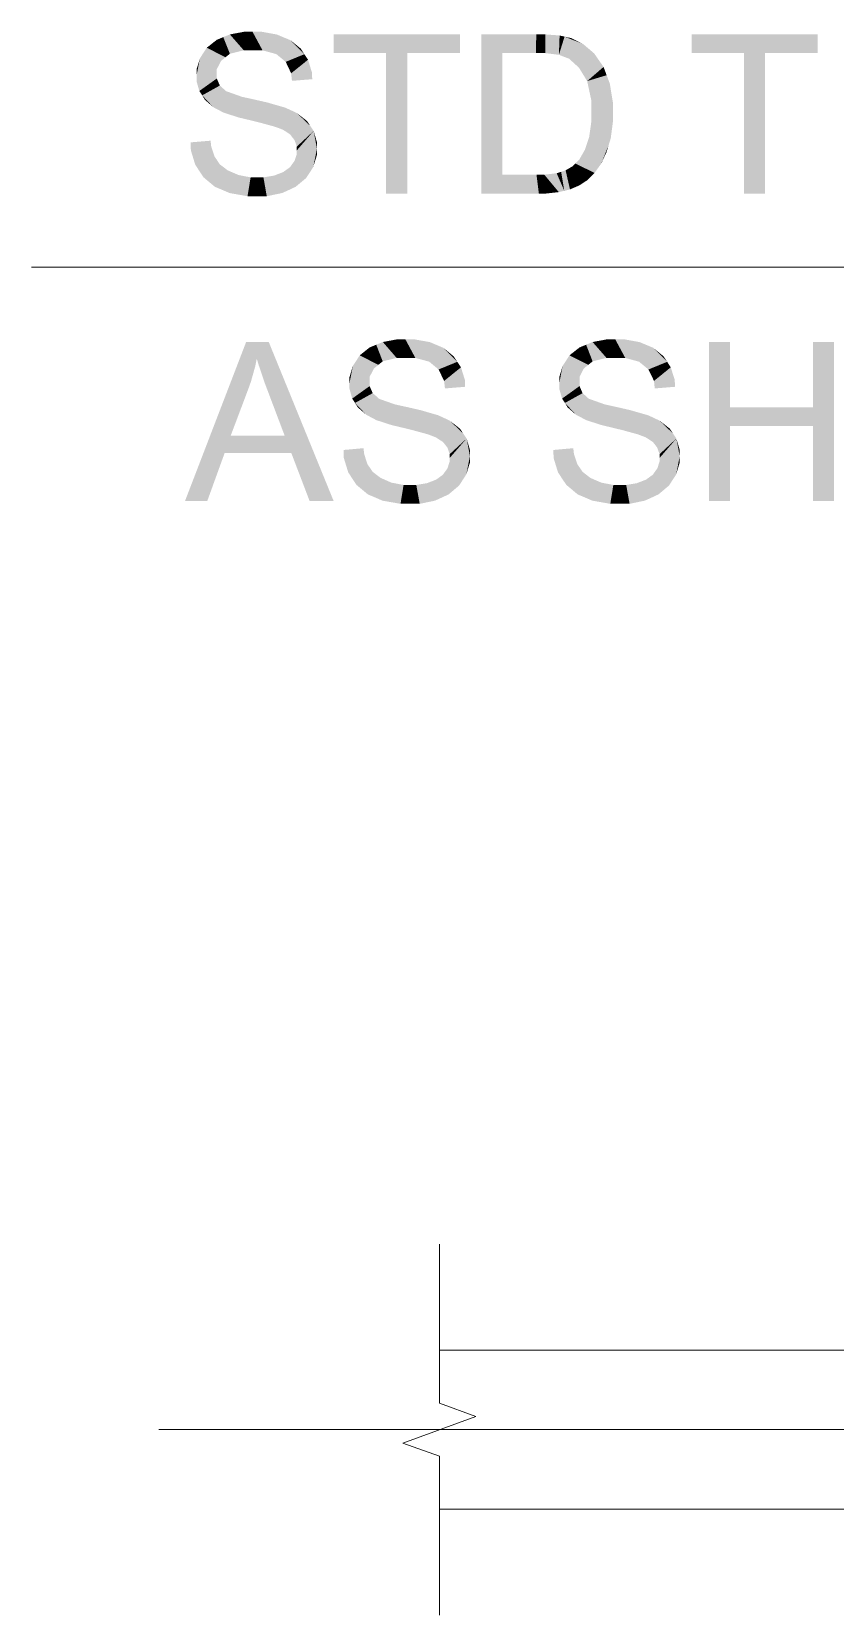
# Model space of a CAD drawing. Header units: millimetres. Extents: x 2 to 579, y 1 to 405.
# Drawn here: x 172.75 to 179.57, y 100.03 to 113.47 of the extents above; entities that cross this region are included whole.
import ezdxf

# ---------------------------------------------------------------- set-up
doc = ezdxf.new("R2010")
doc.units = ezdxf.units.MM
doc.linetypes.add('XKITLINE00', pattern=[0])
doc.layers.add('LinkedObject', color=7, linetype='Continuous', lineweight=0)

# ---------------------------------------------------------------- blocks, each defined once
blk = doc.blocks.new('*A4')
at = {"layer": 'LinkedObject'}
for points in [[(174.436, 113.285), (174.325, 113.403), (174.38, 113.426)], [(174.436, 113.449), (174.554, 113.314), (174.38, 113.426)], [(174.38, 113.426), (174.554, 113.314), (174.436, 113.285)], [(174.56, 113.472), (174.554, 113.314), (174.436, 113.449)], [(174.628, 113.472), (174.554, 113.314), (174.56, 113.472)], [(174.554, 113.314), (174.628, 113.472), (174.635, 113.314)], [(174.628, 113.472), (174.713, 113.314), (174.635, 113.314)], [(174.835, 113.448), (174.628, 113.472), (174.703, 113.472)], [(174.892, 113.424), (174.628, 113.472), (174.835, 113.448)], [(174.83, 113.282), (174.628, 113.472), (174.892, 113.424)], [(174.713, 113.314), (174.628, 113.472), (174.83, 113.282)], [(174.892, 113.424), (174.87, 113.249), (174.83, 113.282)], [(174.95, 113.4), (174.87, 113.249), (174.892, 113.424)], [(175.318, 113.449), (175.762, 113.29), (175.318, 113.29)], [(175.941, 113.29), (175.762, 113.29), (175.318, 113.449)], [(175.941, 113.29), (175.318, 113.449), (176.388, 113.449)], [(175.941, 113.29), (176.388, 113.449), (176.388, 113.29)], [(176.571, 113.449), (176.749, 113.29), (176.571, 112.099)], [(177.033, 113.29), (176.571, 113.449), (177.036, 113.449)], [(176.749, 113.29), (176.571, 113.449), (177.033, 113.29)], [(177.036, 113.449), (177.113, 113.29), (177.033, 113.29)], [(177.114, 113.449), (177.113, 113.29), (177.036, 113.449)], [(177.114, 113.449), (177.228, 113.276), (177.113, 113.29)], [(177.234, 113.44), (177.228, 113.276), (177.114, 113.449)], [(177.276, 113.43), (177.228, 113.276), (177.234, 113.44)], [(177.276, 113.43), (177.264, 113.262), (177.228, 113.276)], [(177.264, 113.262), (177.276, 113.43), (177.314, 113.243)], [(177.433, 113.368), (177.276, 113.43), (177.334, 113.417)], [(177.474, 113.333), (177.276, 113.43), (177.433, 113.368)], [(177.398, 113.167), (177.276, 113.43), (177.474, 113.333)], [(177.314, 113.243), (177.276, 113.43), (177.398, 113.167)], [(178.354, 113.449), (178.799, 113.29), (178.354, 113.29)], [(178.977, 113.29), (178.799, 113.29), (178.354, 113.449)], [(178.977, 113.29), (178.354, 113.449), (179.424, 113.449)], [(178.977, 113.29), (179.424, 113.449), (179.424, 113.29)], [(174.211, 113.291), (174.153, 113.1), (174.182, 113.247)], [(174.362, 113.225), (174.153, 113.1), (174.211, 113.291)], [(174.24, 113.336), (174.399, 113.255), (174.211, 113.291)], [(174.211, 113.291), (174.399, 113.255), (174.362, 113.225)], [(174.325, 113.403), (174.399, 113.255), (174.24, 113.336)], [(174.399, 113.255), (174.325, 113.403), (174.436, 113.285)], [(174.87, 113.249), (174.95, 113.4), (174.91, 113.216)], [(174.91, 113.216), (174.95, 113.4), (175.068, 113.281)], [(175.068, 113.281), (174.956, 113.119), (174.91, 113.216)], [(175.068, 113.281), (174.95, 113.4), (175.038, 113.328)], [(175.099, 113.234), (174.956, 113.119), (175.068, 113.281)], [(175.762, 112.099), (175.941, 113.29), (175.941, 112.099)], [(175.762, 113.29), (175.941, 113.29), (175.762, 112.099)], [(176.571, 112.099), (176.749, 113.29), (176.749, 112.259)], [(177.474, 113.333), (177.433, 113.11), (177.398, 113.167)], [(177.527, 113.288), (177.433, 113.11), (177.474, 113.333)], [(177.607, 113.173), (177.433, 113.11), (177.527, 113.288)], [(178.799, 112.099), (178.977, 113.29), (178.977, 112.099)], [(178.799, 113.29), (178.977, 113.29), (178.799, 112.099)], [(174.182, 113.247), (174.153, 113.1), (174.153, 113.151)], [(174.325, 113.154), (174.153, 113.1), (174.362, 113.225)], [(174.153, 113.1), (174.325, 113.154), (174.325, 113.112)], [(175.132, 113.128), (174.956, 113.119), (175.099, 113.234)], [(177.433, 113.11), (177.607, 113.173), (177.468, 113.053)], [(177.468, 113.053), (177.607, 113.173), (177.633, 113.103)], [(174.325, 113.075), (174.153, 113.1), (174.325, 113.112)], [(174.153, 113.1), (174.325, 113.075), (174.153, 113.053)], [(174.153, 113.053), (174.325, 113.075), (174.177, 112.969)], [(174.177, 112.969), (174.325, 113.075), (174.201, 112.932)], [(174.201, 112.932), (174.325, 113.075), (174.351, 113.015)], [(174.351, 113.015), (174.296, 112.831), (174.201, 112.932)], [(174.377, 112.992), (174.296, 112.831), (174.351, 113.015)], [(175.135, 113.069), (174.956, 113.119), (175.132, 113.128)], [(174.956, 113.119), (175.135, 113.069), (174.963, 113.055)], [(177.633, 113.103), (177.503, 112.89), (177.468, 113.053)], [(177.66, 113.032), (177.503, 112.89), (177.633, 113.103)], [(177.686, 112.872), (177.503, 112.89), (177.66, 113.032)], [(174.201, 112.932), (174.296, 112.831), (174.224, 112.894)], [(174.296, 112.831), (174.377, 112.992), (174.344, 112.806)], [(174.344, 112.806), (174.377, 112.992), (174.403, 112.968)], [(174.344, 112.806), (174.403, 112.968), (174.381, 112.786)], [(174.381, 112.786), (174.403, 112.968), (174.511, 112.744)], [(174.511, 112.744), (174.403, 112.968), (174.537, 112.92)], [(174.511, 112.744), (174.537, 112.92), (174.604, 112.722)], [(174.604, 112.722), (174.537, 112.92), (174.646, 112.896)], [(174.604, 112.722), (174.646, 112.896), (174.697, 112.699)], [(174.697, 112.699), (174.646, 112.896), (174.755, 112.871)], [(177.686, 112.782), (177.503, 112.89), (177.686, 112.872)], [(177.503, 112.89), (177.686, 112.782), (177.503, 112.784)], [(174.697, 112.699), (174.755, 112.871), (174.817, 112.666)], [(174.817, 112.666), (174.755, 112.871), (174.845, 112.656)], [(174.845, 112.656), (174.755, 112.871), (174.887, 112.64)], [(174.904, 112.828), (174.887, 112.64), (174.755, 112.871)], [(174.945, 112.81), (174.887, 112.64), (174.904, 112.828)], [(174.887, 112.64), (174.945, 112.81), (174.948, 112.6)], [(174.948, 112.6), (174.945, 112.81), (175.004, 112.782)], [(174.948, 112.6), (175.004, 112.782), (174.966, 112.576)], [(174.966, 112.576), (175.004, 112.782), (174.985, 112.552)], [(175.004, 112.782), (175.119, 112.672), (174.985, 112.552)], [(175.119, 112.672), (175.004, 112.782), (175.091, 112.714)], [(177.686, 112.782), (177.503, 112.708), (177.503, 112.784)], [(177.686, 112.705), (177.503, 112.708), (177.686, 112.782)], [(174.985, 112.552), (175.119, 112.672), (175.004, 112.497)], [(175.004, 112.497), (175.119, 112.672), (175.147, 112.63)], [(175.004, 112.497), (175.147, 112.63), (175.004, 112.465)], [(175.004, 112.465), (175.147, 112.63), (175.004, 112.434)], [(175.147, 112.63), (175.175, 112.48), (175.004, 112.434)], [(175.175, 112.48), (175.147, 112.63), (175.175, 112.534)], [(177.503, 112.708), (177.686, 112.705), (177.485, 112.578)], [(177.485, 112.578), (177.686, 112.705), (177.65, 112.509)], [(177.65, 112.509), (177.686, 112.705), (177.668, 112.568)], [(174.278, 112.497), (174.103, 112.533), (174.272, 112.547)], [(174.103, 112.533), (174.177, 112.29), (174.105, 112.465)], [(174.278, 112.497), (174.177, 112.29), (174.103, 112.533)], [(174.306, 112.413), (174.177, 112.29), (174.278, 112.497)], [(174.985, 112.376), (175.175, 112.48), (175.144, 112.325)], [(175.004, 112.434), (175.175, 112.48), (174.985, 112.376)], [(175.144, 112.325), (175.175, 112.48), (175.175, 112.426)], [(177.4, 112.385), (177.65, 112.509), (177.558, 112.312)], [(177.449, 112.471), (177.65, 112.509), (177.4, 112.385)], [(177.467, 112.524), (177.65, 112.509), (177.449, 112.471)], [(177.65, 112.509), (177.467, 112.524), (177.485, 112.578)], [(177.558, 112.312), (177.65, 112.509), (177.586, 112.351)], [(177.586, 112.351), (177.65, 112.509), (177.632, 112.45)], [(174.105, 112.465), (174.177, 112.29), (174.142, 112.344)], [(174.177, 112.29), (174.306, 112.413), (174.212, 112.237)], [(174.212, 112.237), (174.306, 112.413), (174.309, 112.156)], [(174.328, 112.381), (174.309, 112.156), (174.306, 112.413)], [(174.349, 112.348), (174.309, 112.156), (174.328, 112.381)], [(174.349, 112.348), (174.371, 112.13), (174.309, 112.156)], [(174.417, 112.296), (174.371, 112.13), (174.349, 112.348)], [(174.966, 112.35), (175.144, 112.325), (174.947, 112.323)], [(174.985, 112.376), (175.144, 112.325), (174.966, 112.35)], [(177.368, 112.353), (177.469, 112.212), (177.346, 112.331)], [(177.558, 112.312), (177.368, 112.353), (177.4, 112.385)], [(177.53, 112.274), (177.368, 112.353), (177.558, 112.312)], [(177.469, 112.212), (177.368, 112.353), (177.53, 112.274)], [(174.371, 112.13), (174.417, 112.296), (174.433, 112.103)], [(174.463, 112.276), (174.433, 112.103), (174.417, 112.296)], [(174.509, 112.256), (174.433, 112.103), (174.463, 112.276)], [(174.509, 112.256), (174.586, 112.076), (174.433, 112.103)], [(174.612, 112.236), (174.586, 112.076), (174.509, 112.256)], [(174.612, 112.236), (174.677, 112.076), (174.586, 112.076)], [(174.67, 112.236), (174.677, 112.076), (174.612, 112.236)], [(174.67, 112.236), (174.749, 112.076), (174.677, 112.076)], [(174.721, 112.236), (174.749, 112.076), (174.67, 112.236)], [(174.811, 112.251), (174.937, 112.129), (174.721, 112.236)], [(174.721, 112.236), (174.937, 112.129), (174.749, 112.076)], [(174.85, 112.266), (175.083, 112.23), (174.811, 112.251)], [(174.994, 112.156), (174.811, 112.251), (175.083, 112.23)], [(174.937, 112.129), (174.811, 112.251), (174.994, 112.156)], [(174.889, 112.281), (175.083, 112.23), (174.85, 112.266)], [(174.947, 112.323), (175.114, 112.277), (174.889, 112.281)], [(174.889, 112.281), (175.114, 112.277), (175.083, 112.23)], [(175.114, 112.277), (174.947, 112.323), (175.144, 112.325)], [(176.749, 112.259), (177.058, 112.099), (176.571, 112.099)], [(177.038, 112.259), (177.058, 112.099), (176.749, 112.259)], [(177.038, 112.259), (177.119, 112.099), (177.058, 112.099)], [(177.104, 112.259), (177.119, 112.099), (177.038, 112.259)], [(177.274, 112.122), (177.104, 112.259), (177.209, 112.271)], [(177.227, 112.111), (177.104, 112.259), (177.274, 112.122)], [(177.119, 112.099), (177.104, 112.259), (177.227, 112.111)], [(177.247, 112.283), (177.274, 112.122), (177.209, 112.271)], [(177.285, 112.296), (177.274, 112.122), (177.247, 112.283)], [(177.274, 112.122), (177.285, 112.296), (177.322, 112.134)], [(177.435, 112.19), (177.285, 112.296), (177.346, 112.331)], [(177.402, 112.168), (177.285, 112.296), (177.435, 112.19)], [(177.322, 112.134), (177.285, 112.296), (177.402, 112.168)], [(177.346, 112.331), (177.469, 112.212), (177.435, 112.19)], [(174.749, 112.076), (174.937, 112.129), (174.879, 112.103)], [(175.857, 110.862), (175.851, 110.704), (175.734, 110.839)], [(175.925, 110.862), (175.851, 110.704), (175.857, 110.862)], [(175.851, 110.704), (175.925, 110.862), (175.932, 110.704)], [(175.925, 110.862), (176.01, 110.704), (175.932, 110.704)], [(176.133, 110.838), (175.925, 110.862), (176, 110.862)], [(176.19, 110.814), (175.925, 110.862), (176.133, 110.838)], [(176.128, 110.672), (175.925, 110.862), (176.19, 110.814)], [(176.01, 110.704), (175.925, 110.862), (176.128, 110.672)], [(177.638, 110.862), (177.632, 110.704), (177.514, 110.839)], [(177.706, 110.862), (177.632, 110.704), (177.638, 110.862)], [(177.632, 110.704), (177.706, 110.862), (177.713, 110.704)], [(177.706, 110.862), (177.791, 110.704), (177.713, 110.704)], [(177.913, 110.838), (177.706, 110.862), (177.781, 110.862)], [(177.971, 110.814), (177.706, 110.862), (177.913, 110.838)], [(177.908, 110.672), (177.706, 110.862), (177.971, 110.814)], [(177.791, 110.704), (177.706, 110.862), (177.908, 110.672)], [(174.574, 110.839), (174.592, 110.439), (174.055, 109.489)], [(174.592, 110.439), (174.574, 110.839), (174.615, 110.503)], [(174.615, 110.503), (174.574, 110.839), (174.651, 110.632)], [(174.651, 110.632), (174.574, 110.839), (174.664, 110.698)], [(174.766, 110.839), (174.664, 110.698), (174.574, 110.839)], [(174.664, 110.698), (174.766, 110.839), (174.681, 110.642)], [(174.681, 110.642), (174.766, 110.839), (174.728, 110.502)], [(174.728, 110.502), (174.766, 110.839), (174.76, 110.417)], [(174.76, 110.417), (174.766, 110.839), (174.901, 110.044)], [(174.901, 110.044), (174.766, 110.839), (174.957, 109.898)], [(174.957, 109.898), (174.766, 110.839), (175.317, 109.489)], [(175.538, 110.726), (175.696, 110.645), (175.509, 110.681)], [(175.622, 110.793), (175.696, 110.645), (175.538, 110.726)], [(175.733, 110.675), (175.622, 110.793), (175.678, 110.816)], [(175.696, 110.645), (175.622, 110.793), (175.733, 110.675)], [(175.734, 110.839), (175.851, 110.704), (175.678, 110.816)], [(175.678, 110.816), (175.851, 110.704), (175.733, 110.675)], [(176.19, 110.814), (176.167, 110.639), (176.128, 110.672)], [(176.247, 110.79), (176.167, 110.639), (176.19, 110.814)], [(176.167, 110.639), (176.247, 110.79), (176.207, 110.606)], [(176.207, 110.606), (176.247, 110.79), (176.366, 110.671)], [(176.366, 110.671), (176.247, 110.79), (176.335, 110.718)], [(177.318, 110.726), (177.477, 110.645), (177.289, 110.681)], [(177.403, 110.793), (177.477, 110.645), (177.318, 110.726)], [(177.514, 110.675), (177.403, 110.793), (177.459, 110.816)], [(177.477, 110.645), (177.403, 110.793), (177.514, 110.675)], [(177.514, 110.839), (177.632, 110.704), (177.459, 110.816)], [(177.459, 110.816), (177.632, 110.704), (177.514, 110.675)], [(177.971, 110.814), (177.948, 110.639), (177.908, 110.672)], [(178.028, 110.79), (177.948, 110.639), (177.971, 110.814)], [(177.948, 110.639), (178.028, 110.79), (177.988, 110.606)], [(177.988, 110.606), (178.028, 110.79), (178.147, 110.671)], [(178.147, 110.671), (178.028, 110.79), (178.116, 110.718)], [(178.681, 110.284), (178.503, 109.489), (178.503, 110.839)], [(178.681, 110.284), (178.503, 110.839), (178.681, 110.839)], [(179.562, 110.839), (179.383, 110.284), (179.383, 110.839)], [(179.383, 110.125), (179.383, 110.284), (179.562, 110.839)], [(179.383, 110.125), (179.562, 110.839), (179.562, 109.489)], [(175.509, 110.681), (175.451, 110.49), (175.48, 110.637)], [(175.659, 110.615), (175.451, 110.49), (175.509, 110.681)], [(175.48, 110.637), (175.451, 110.49), (175.451, 110.541)], [(175.622, 110.544), (175.451, 110.49), (175.659, 110.615)], [(175.509, 110.681), (175.696, 110.645), (175.659, 110.615)], [(176.366, 110.671), (176.254, 110.509), (176.207, 110.606)], [(176.397, 110.624), (176.254, 110.509), (176.366, 110.671)], [(176.43, 110.518), (176.254, 110.509), (176.397, 110.624)], [(177.289, 110.681), (177.231, 110.49), (177.26, 110.637)], [(177.44, 110.615), (177.231, 110.49), (177.289, 110.681)], [(177.26, 110.637), (177.231, 110.49), (177.231, 110.541)], [(177.403, 110.544), (177.231, 110.49), (177.44, 110.615)], [(177.289, 110.681), (177.477, 110.645), (177.44, 110.615)], [(178.147, 110.671), (178.035, 110.509), (177.988, 110.606)], [(178.177, 110.624), (178.035, 110.509), (178.147, 110.671)], [(178.211, 110.518), (178.035, 110.509), (178.177, 110.624)], [(175.451, 110.49), (175.622, 110.544), (175.622, 110.502)], [(175.622, 110.465), (175.451, 110.49), (175.622, 110.502)], [(175.451, 110.49), (175.622, 110.465), (175.451, 110.443)], [(175.451, 110.443), (175.622, 110.465), (175.474, 110.359)], [(175.474, 110.359), (175.622, 110.465), (175.498, 110.322)], [(175.498, 110.322), (175.622, 110.465), (175.648, 110.405)], [(176.432, 110.459), (176.254, 110.509), (176.43, 110.518)], [(176.254, 110.509), (176.432, 110.459), (176.261, 110.445)], [(177.231, 110.49), (177.403, 110.544), (177.403, 110.502)], [(177.403, 110.465), (177.231, 110.49), (177.403, 110.502)], [(177.231, 110.49), (177.403, 110.465), (177.231, 110.443)], [(177.231, 110.443), (177.403, 110.465), (177.255, 110.359)], [(177.255, 110.359), (177.403, 110.465), (177.279, 110.322)], [(177.279, 110.322), (177.403, 110.465), (177.429, 110.405)], [(178.213, 110.459), (178.035, 110.509), (178.211, 110.518)], [(178.035, 110.509), (178.213, 110.459), (178.041, 110.445)], [(174.055, 109.489), (174.592, 110.439), (174.443, 110.044)], [(175.648, 110.405), (175.594, 110.221), (175.498, 110.322)], [(175.498, 110.322), (175.594, 110.221), (175.522, 110.284)], [(175.675, 110.382), (175.594, 110.221), (175.648, 110.405)], [(175.594, 110.221), (175.675, 110.382), (175.642, 110.196)], [(175.642, 110.196), (175.675, 110.382), (175.7, 110.358)], [(175.642, 110.196), (175.7, 110.358), (175.679, 110.176)], [(175.679, 110.176), (175.7, 110.358), (175.809, 110.134)], [(175.809, 110.134), (175.7, 110.358), (175.835, 110.31)], [(177.429, 110.405), (177.374, 110.221), (177.279, 110.322)], [(177.279, 110.322), (177.374, 110.221), (177.302, 110.284)], [(177.455, 110.382), (177.374, 110.221), (177.429, 110.405)], [(177.374, 110.221), (177.455, 110.382), (177.422, 110.196)], [(177.422, 110.196), (177.455, 110.382), (177.481, 110.358)], [(177.422, 110.196), (177.481, 110.358), (177.46, 110.176)], [(177.46, 110.176), (177.481, 110.358), (177.59, 110.134)], [(177.59, 110.134), (177.481, 110.358), (177.616, 110.31)], [(175.809, 110.134), (175.835, 110.31), (175.902, 110.112)], [(175.902, 110.112), (175.835, 110.31), (175.944, 110.286)], [(175.902, 110.112), (175.944, 110.286), (175.995, 110.089)], [(175.995, 110.089), (175.944, 110.286), (176.053, 110.261)], [(175.995, 110.089), (176.053, 110.261), (176.115, 110.056)], [(176.115, 110.056), (176.053, 110.261), (176.142, 110.046)], [(176.142, 110.046), (176.053, 110.261), (176.184, 110.03)], [(176.202, 110.218), (176.184, 110.03), (176.053, 110.261)], [(176.242, 110.2), (176.184, 110.03), (176.202, 110.218)], [(176.184, 110.03), (176.242, 110.2), (176.245, 109.99)], [(176.245, 109.99), (176.242, 110.2), (176.301, 110.172)], [(177.59, 110.134), (177.616, 110.31), (177.683, 110.112)], [(177.683, 110.112), (177.616, 110.31), (177.724, 110.286)], [(177.683, 110.112), (177.724, 110.286), (177.776, 110.089)], [(177.776, 110.089), (177.724, 110.286), (177.833, 110.261)], [(177.776, 110.089), (177.833, 110.261), (177.896, 110.056)], [(177.896, 110.056), (177.833, 110.261), (177.923, 110.046)], [(177.923, 110.046), (177.833, 110.261), (177.965, 110.03)], [(177.983, 110.218), (177.965, 110.03), (177.833, 110.261)], [(178.023, 110.2), (177.965, 110.03), (177.983, 110.218)], [(177.965, 110.03), (178.023, 110.2), (178.026, 109.99)], [(178.026, 109.99), (178.023, 110.2), (178.082, 110.172)], [(178.681, 110.125), (178.503, 109.489), (178.681, 110.284)], [(178.681, 110.284), (179.383, 110.125), (178.681, 110.125)], [(179.383, 110.284), (179.383, 110.125), (178.681, 110.284)], [(176.245, 109.99), (176.301, 110.172), (176.264, 109.966)], [(176.264, 109.966), (176.301, 110.172), (176.283, 109.942)], [(176.301, 110.172), (176.417, 110.062), (176.283, 109.942)], [(176.283, 109.942), (176.417, 110.062), (176.301, 109.887)], [(176.417, 110.062), (176.301, 110.172), (176.388, 110.104)], [(176.301, 109.887), (176.417, 110.062), (176.445, 110.02)], [(178.026, 109.99), (178.082, 110.172), (178.045, 109.966)], [(178.045, 109.966), (178.082, 110.172), (178.063, 109.942)], [(178.082, 110.172), (178.197, 110.062), (178.063, 109.942)], [(178.063, 109.942), (178.197, 110.062), (178.082, 109.887)], [(178.197, 110.062), (178.082, 110.172), (178.169, 110.104)], [(178.082, 109.887), (178.197, 110.062), (178.225, 110.02)], [(178.503, 109.489), (178.681, 110.125), (178.681, 109.489)], [(179.383, 110.125), (179.562, 109.489), (179.383, 109.489)], [(174.392, 109.898), (174.055, 109.489), (174.443, 110.044)], [(174.443, 110.044), (174.957, 109.898), (174.392, 109.898)], [(174.901, 110.044), (174.957, 109.898), (174.443, 110.044)], [(175.576, 109.887), (175.401, 109.923), (175.57, 109.938)], [(175.401, 109.923), (175.475, 109.68), (175.403, 109.855)], [(175.576, 109.887), (175.475, 109.68), (175.401, 109.923)], [(176.301, 109.887), (176.445, 110.02), (176.301, 109.855)], [(176.301, 109.855), (176.445, 110.02), (176.301, 109.824)], [(176.445, 110.02), (176.473, 109.87), (176.301, 109.824)], [(176.473, 109.87), (176.445, 110.02), (176.473, 109.924)], [(177.356, 109.887), (177.181, 109.923), (177.35, 109.938)], [(177.181, 109.923), (177.255, 109.68), (177.183, 109.855)], [(177.356, 109.887), (177.255, 109.68), (177.181, 109.923)], [(178.082, 109.887), (178.225, 110.02), (178.082, 109.855)], [(178.082, 109.855), (178.225, 110.02), (178.082, 109.824)], [(178.225, 110.02), (178.253, 109.87), (178.082, 109.824)], [(178.253, 109.87), (178.225, 110.02), (178.253, 109.924)], [(174.055, 109.489), (174.392, 109.898), (174.244, 109.489)], [(174.957, 109.898), (175.317, 109.489), (175.113, 109.489)], [(175.403, 109.855), (175.475, 109.68), (175.44, 109.734)], [(175.603, 109.803), (175.475, 109.68), (175.576, 109.887)], [(175.475, 109.68), (175.603, 109.803), (175.51, 109.627)], [(175.51, 109.627), (175.603, 109.803), (175.607, 109.546)], [(175.625, 109.771), (175.607, 109.546), (175.603, 109.803)], [(176.282, 109.766), (176.473, 109.87), (176.442, 109.715)], [(176.301, 109.824), (176.473, 109.87), (176.282, 109.766)], [(176.442, 109.715), (176.473, 109.87), (176.473, 109.816)], [(177.183, 109.855), (177.255, 109.68), (177.22, 109.734)], [(177.384, 109.803), (177.255, 109.68), (177.356, 109.887)], [(177.255, 109.68), (177.384, 109.803), (177.291, 109.627)], [(177.291, 109.627), (177.384, 109.803), (177.387, 109.546)], [(177.406, 109.771), (177.387, 109.546), (177.384, 109.803)], [(178.063, 109.766), (178.253, 109.87), (178.223, 109.715)], [(178.082, 109.824), (178.253, 109.87), (178.063, 109.766)], [(178.223, 109.715), (178.253, 109.87), (178.253, 109.816)], [(175.647, 109.738), (175.607, 109.546), (175.625, 109.771)], [(175.647, 109.738), (175.669, 109.52), (175.607, 109.546)], [(175.715, 109.686), (175.669, 109.52), (175.647, 109.738)], [(175.669, 109.52), (175.715, 109.686), (175.73, 109.493)], [(175.761, 109.666), (175.73, 109.493), (175.715, 109.686)], [(175.806, 109.646), (175.73, 109.493), (175.761, 109.666)], [(176.147, 109.656), (176.38, 109.62), (176.108, 109.641)], [(176.186, 109.671), (176.38, 109.62), (176.147, 109.656)], [(176.244, 109.713), (176.411, 109.667), (176.186, 109.671)], [(176.186, 109.671), (176.411, 109.667), (176.38, 109.62)], [(176.263, 109.74), (176.442, 109.715), (176.244, 109.713)], [(176.411, 109.667), (176.244, 109.713), (176.442, 109.715)], [(176.282, 109.766), (176.442, 109.715), (176.263, 109.74)], [(177.428, 109.738), (177.387, 109.546), (177.406, 109.771)], [(177.428, 109.738), (177.449, 109.52), (177.387, 109.546)], [(177.495, 109.686), (177.449, 109.52), (177.428, 109.738)], [(177.449, 109.52), (177.495, 109.686), (177.511, 109.493)], [(177.541, 109.666), (177.511, 109.493), (177.495, 109.686)], [(177.587, 109.646), (177.511, 109.493), (177.541, 109.666)], [(177.928, 109.656), (178.161, 109.62), (177.889, 109.641)], [(177.967, 109.671), (178.161, 109.62), (177.928, 109.656)], [(178.025, 109.713), (178.192, 109.667), (177.967, 109.671)], [(177.967, 109.671), (178.192, 109.667), (178.161, 109.62)], [(178.044, 109.74), (178.223, 109.715), (178.025, 109.713)], [(178.192, 109.667), (178.025, 109.713), (178.223, 109.715)], [(178.063, 109.766), (178.223, 109.715), (178.044, 109.74)], [(175.806, 109.646), (175.884, 109.466), (175.73, 109.493)], [(175.91, 109.626), (175.884, 109.466), (175.806, 109.646)], [(175.91, 109.626), (175.975, 109.466), (175.884, 109.466)], [(175.967, 109.626), (175.975, 109.466), (175.91, 109.626)], [(175.967, 109.626), (176.047, 109.466), (175.975, 109.466)], [(176.018, 109.626), (176.047, 109.466), (175.967, 109.626)], [(176.108, 109.641), (176.234, 109.519), (176.018, 109.626)], [(176.018, 109.626), (176.234, 109.519), (176.047, 109.466)], [(176.047, 109.466), (176.234, 109.519), (176.177, 109.493)], [(176.292, 109.546), (176.108, 109.641), (176.38, 109.62)], [(176.234, 109.519), (176.108, 109.641), (176.292, 109.546)], [(177.587, 109.646), (177.664, 109.466), (177.511, 109.493)], [(177.69, 109.626), (177.664, 109.466), (177.587, 109.646)], [(177.69, 109.626), (177.756, 109.466), (177.664, 109.466)], [(177.748, 109.626), (177.756, 109.466), (177.69, 109.626)], [(177.748, 109.626), (177.828, 109.466), (177.756, 109.466)], [(177.799, 109.626), (177.828, 109.466), (177.748, 109.626)], [(177.889, 109.641), (178.015, 109.519), (177.799, 109.626)], [(177.799, 109.626), (178.015, 109.519), (177.828, 109.466)], [(177.828, 109.466), (178.015, 109.519), (177.957, 109.493)], [(178.073, 109.546), (177.889, 109.641), (178.161, 109.62)], [(178.015, 109.519), (177.889, 109.641), (178.073, 109.546)]]:
    blk.add_hatch(color=7, dxfattribs=at).paths.add_polyline_path(points, flags=17)
at = {"layer": 'LinkedObject', "color": 6, "linetype": 'XKITLINE00', "lineweight": 0}
for p, q in [((188.631, 111.473), (172.754, 111.473)), ((173.834, 101.612), (187.007, 101.612))]:
    blk.add_line(p, q, dxfattribs=at)
at = {"layer": 'LinkedObject', "color": 7, "linetype": 'XKITLINE00', "lineweight": 0}
for p, q in [((176.214, 103.185), (176.214, 101.835)), ((176.214, 102.286), (205.348, 102.286)), ((176.523, 101.722), (175.905, 101.497)), ((176.214, 101.835), (176.523, 101.722)), ((175.905, 101.497), (176.214, 101.385)), ((176.214, 101.385), (176.214, 100.035)), ((205.348, 100.937), (176.214, 100.937))]:
    blk.add_line(p, q, dxfattribs=at)

msp = doc.modelspace()

# ---------------------------------------------------------------- block references
at = {"lineweight": 0}
msp.add_blockref('*A4', (0, 0), dxfattribs=at)

doc.saveas('drawing.dxf')
